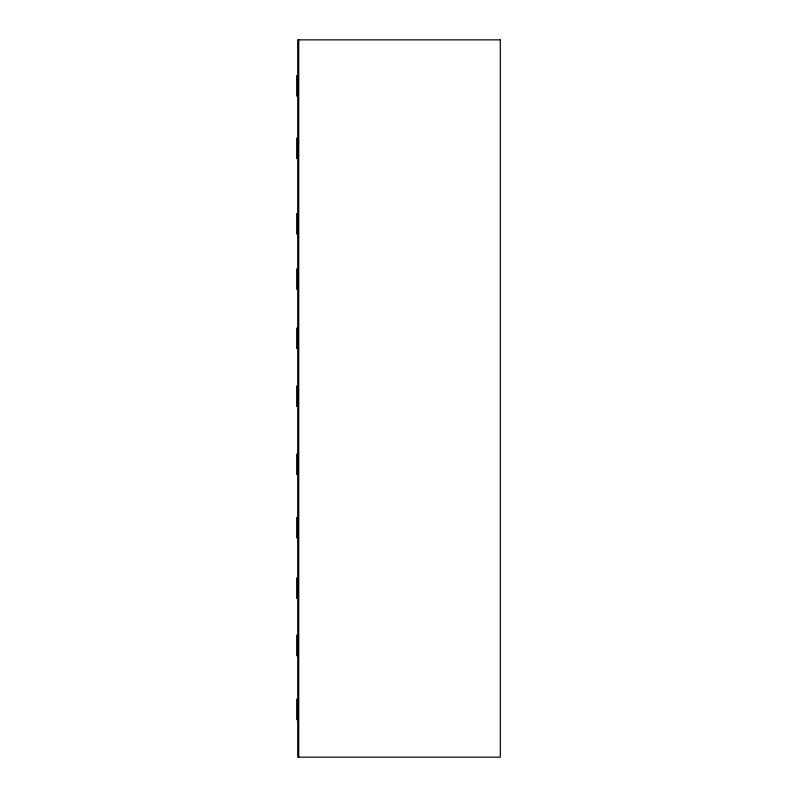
<?xml version="1.0" encoding="UTF-8"?>
<svg xmlns="http://www.w3.org/2000/svg" width="797" height="797" viewBox="0 0 797 797"><rect width="100%" height="100%" fill="white"/><g stroke="black" fill="none" stroke-linecap="round" stroke-linejoin="round"><path stroke-width="1.2" d="M298.745 39.85L298.745 757.15M296.683 75.566L296.683 96.128M296.683 138.07L296.683 158.633M296.683 213.526L296.683 234.079M296.683 268.828L296.683 289.391M296.683 328.045L296.683 348.608M296.683 386.027L296.683 406.58M296.683 454.081L296.683 474.633M296.683 517.402L296.683 537.965M296.683 577.845L296.683 598.408M296.683 635.209L296.683 655.772M296.683 699.148L296.683 719.711M500.317 39.85L297.719 39.85L297.719 757.15L500.317 757.15L500.317 39.85"/></g></svg>
